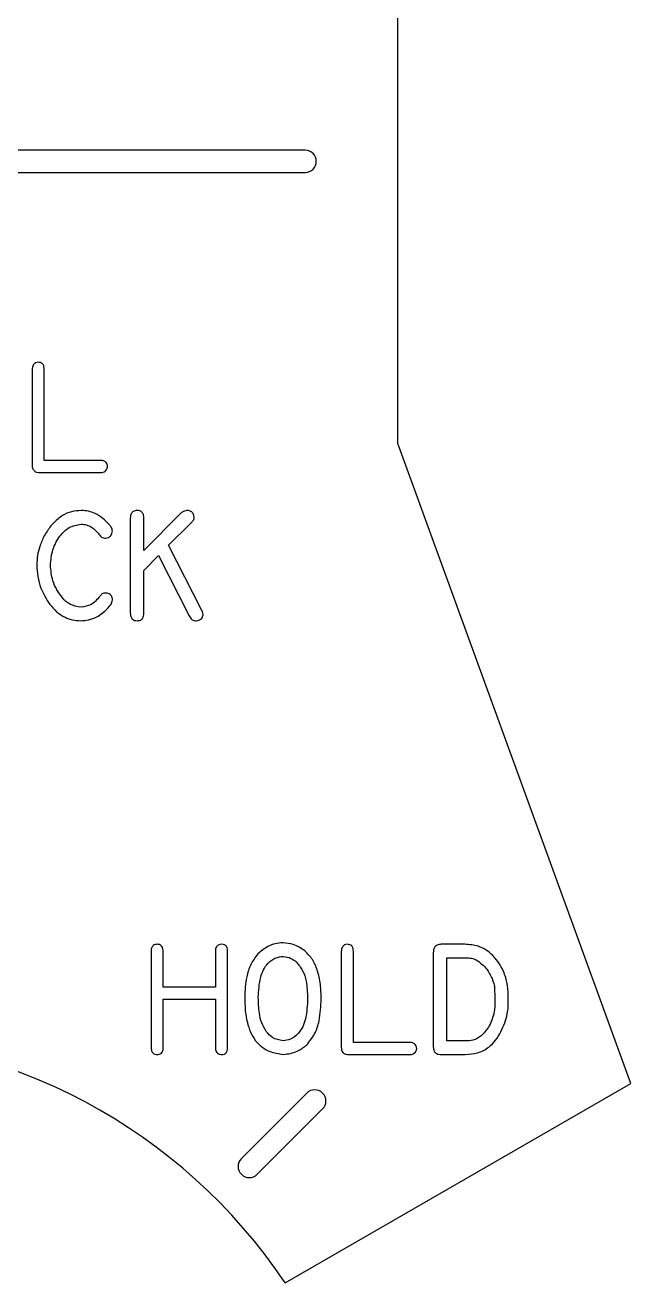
# Model space of a CAD drawing. Header units: inches. Extents: x 0.2 to 2.39, y 7.96 to 11.55.
# Drawn here: x 1.577 to 2.394, y 7.963 to 9.66 of the extents above; entities that cross this region are included whole.
import ezdxf

# ---------------------------------------------------------------- set-up
doc = ezdxf.new("R2010")
doc.units = ezdxf.units.IN
doc.header["$MEASUREMENT"] = 0

msp = doc.modelspace()

# ---------------------------------------------------------------- linework, layer by layer
at = {"color": 7, "linetype": 'Continuous', "lineweight": 25}
for p, q in [((2.0793, 9.0958), (2.0793, 9.8571)), ((1.9543, 9.4914), (0.3293, 9.4914)), ((0.3293, 9.4614), (1.9543, 9.4614)), ((1.5861, 9.1953), (1.5861, 9.0676)), ((1.6024, 9.0729), (1.6024, 9.1953)), ((2.3936, 8.2324), (2.0793, 9.0958)), ((1.6771, 9.0729), (1.6024, 9.0729)), ((1.5964, 9.0566), (1.6755, 9.0566)), ((1.6525, 9.0053), (1.6525, 9.0053)), ((1.7868, 9.0016), (1.7369, 8.9512)), ((1.7369, 8.9512), (1.7369, 8.994)), ((1.7185, 8.9931), (1.7185, 8.867)), ((1.7702, 8.9584), (1.7995, 8.9879)), ((1.7995, 8.9879), (1.8004, 8.9888)), ((1.7369, 8.9244), (1.7566, 8.9444)), ((1.7566, 8.9444), (1.7977, 8.8634)), ((1.8147, 8.8715), (1.7702, 8.9584)), ((1.7369, 8.8668), (1.7369, 8.9244)), ((1.9245, 8.4221), (1.9245, 8.4221)), ((2.1698, 8.4201), (2.1392, 8.4201)), ((1.7466, 8.4093), (1.7466, 8.2816)), ((1.7629, 8.3621), (1.7629, 8.4097)), ((1.8335, 8.4107), (1.8335, 8.4102)), ((1.8335, 8.4102), (1.8335, 8.3621)), ((1.8497, 8.2823), (1.8497, 8.4097)), ((2.0031, 8.4101), (2.0031, 8.2824)), ((2.0194, 8.2876), (2.0194, 8.4101)), ((2.1272, 8.4085), (2.1272, 8.2849)), ((2.1456, 8.4017), (2.1705, 8.4017)), ((2.1456, 8.2897), (2.1456, 8.4017)), ((1.8335, 8.3621), (1.7629, 8.3621)), ((1.7629, 8.2816), (1.7629, 8.3458)), ((1.7629, 8.3458), (1.8335, 8.3458)), ((1.8335, 8.3458), (1.8335, 8.2825)), ((2.094, 8.2876), (2.0194, 8.2876)), ((2.1703, 8.2897), (2.1456, 8.2897)), ((2.0133, 8.2714), (2.0925, 8.2714)), ((2.1387, 8.2714), (2.1703, 8.2714)), ((1.9274, 7.9633), (2.3936, 8.2324)), ((1.9567, 8.2193), (1.8683, 8.1309)), ((1.8895, 8.1097), (1.9779, 8.1981))]:
    msp.add_line(p, q, dxfattribs=at)
for centre, radius, start, end in [((1.9543, 9.4764), 0.015, 270, 90), ((1.3043, 7.5458), 0.75, 33.8226, 90), ((1.9673, 8.2087), 0.015, 315, 135), ((1.8789, 8.1203), 0.015, 135, 315)]:
    msp.add_arc(centre, radius, start, end, dxfattribs=at)
for points, knots in [([(1.5943, 9.2053), (1.5929, 9.2051), (1.5902, 9.2048), (1.5866, 9.201), (1.5863, 9.1975), (1.5861, 9.1953)], [0, 0, 0, 0, 0.279947, 0.55952, 1, 1, 1, 1]), ([(1.6024, 9.1953), (1.6024, 9.1967), (1.6022, 9.1994), (1.6006, 9.203), (1.5976, 9.2051), (1.5954, 9.2052), (1.5943, 9.2053)], [0, 0, 0, 0, 0.280993, 0.560328, 0.779106, 1, 1, 1, 1]), ([(1.5861, 9.0676), (1.5861, 9.0659), (1.5861, 9.0627), (1.5886, 9.0585), (1.5925, 9.0567), (1.5951, 9.0566), (1.5964, 9.0566)], [0, 0, 0, 0, 0.280537, 0.558738, 0.779076, 1, 1, 1, 1]), ([(1.6822, 9.0724), (1.6813, 9.0726), (1.6796, 9.0729), (1.6778, 9.0729), (1.6771, 9.0729)], [0, 0, 0, 0, 0.559167, 1, 1, 1, 1]), ([(1.682, 9.057), (1.6829, 9.0574), (1.6847, 9.0582), (1.6871, 9.0608), (1.6875, 9.0633), (1.6878, 9.0648)], [0, 0, 0, 0, 0.280526, 0.561588, 1, 1, 1, 1]), ([(1.6878, 9.0648), (1.6877, 9.0658), (1.6874, 9.0676), (1.6857, 9.0707), (1.6835, 9.0718), (1.6822, 9.0724)], [0, 0, 0, 0, 0.280768, 0.562522, 1, 1, 1, 1]), ([(1.6755, 9.0566), (1.6767, 9.0565), (1.6789, 9.0564), (1.681, 9.0568), (1.682, 9.057)], [0, 0, 0, 0, 0.5615, 1, 1, 1, 1]), ([(1.6525, 9.0053), (1.648, 9.0049), (1.6391, 9.0043), (1.624, 8.998), (1.616, 8.9896), (1.6112, 8.9844)], [0, 0, 0, 0, 0.280427, 0.560548, 1, 1, 1, 1]), ([(1.6903, 8.986), (1.6875, 8.989), (1.6819, 8.995), (1.6721, 9.0011), (1.6622, 9.0047), (1.6557, 9.0051), (1.6525, 9.0053)], [0, 0, 0, 0, 0.280217, 0.560046, 0.780069, 1, 1, 1, 1]), ([(1.7195, 9.001), (1.7191, 8.9995), (1.7184, 8.9969), (1.7185, 8.9943), (1.7185, 8.9931)], [0, 0, 0, 0, 0.558552, 1, 1, 1, 1]), ([(1.7276, 9.0053), (1.7258, 9.0051), (1.7224, 9.0047), (1.7204, 9.0021), (1.7195, 9.001)], [0, 0, 0, 0, 0.559654, 1, 1, 1, 1]), ([(1.7369, 8.994), (1.7368, 8.9955), (1.7367, 8.9986), (1.7349, 9.0028), (1.7314, 9.0051), (1.7289, 9.0052), (1.7276, 9.0053)], [0, 0, 0, 0, 0.281207, 0.560261, 0.779769, 1, 1, 1, 1]), ([(1.7955, 9.0053), (1.7936, 9.0051), (1.7903, 9.0047), (1.7879, 9.0025), (1.7868, 9.0016)], [0, 0, 0, 0, 0.557301, 1, 1, 1, 1]), ([(1.8046, 8.9962), (1.8045, 8.9976), (1.8042, 9.0003), (1.8017, 9.0033), (1.7986, 9.005), (1.7965, 9.0052), (1.7955, 9.0053)], [0, 0, 0, 0, 0.280308, 0.559383, 0.77979, 1, 1, 1, 1]), ([(1.8019, 8.9901), (1.8028, 8.9911), (1.8044, 8.9929), (1.8046, 8.9952), (1.8046, 8.9962)], [0, 0, 0, 0, 0.560687, 1, 1, 1, 1]), ([(1.6112, 8.9844), (1.6081, 8.9801), (1.602, 8.9715), (1.5964, 8.9578), (1.5929, 8.9446), (1.5925, 8.9363), (1.5923, 8.9321)], [0, 0, 0, 0, 0.279916, 0.55987, 0.779914, 1, 1, 1, 1]), ([(1.6107, 8.9312), (1.6114, 8.9383), (1.6127, 8.9525), (1.6222, 8.9702), (1.6354, 8.9837), (1.6465, 8.9858), (1.6521, 8.9869)], [0, 0, 0, 0, 0.280646, 0.560852, 0.780915, 1, 1, 1, 1]), ([(1.6521, 8.9869), (1.6546, 8.9867), (1.6596, 8.9863), (1.6679, 8.9824), (1.6724, 8.9776), (1.6751, 8.9747)], [0, 0, 0, 0, 0.280015, 0.560198, 1, 1, 1, 1]), ([(1.6851, 8.968), (1.6865, 8.9682), (1.6892, 8.9686), (1.6923, 8.9712), (1.694, 8.9744), (1.6942, 8.9765), (1.6943, 8.9776)], [0, 0, 0, 0, 0.279859, 0.559397, 0.779607, 1, 1, 1, 1]), ([(1.6943, 8.9776), (1.6943, 8.9785), (1.6941, 8.9803), (1.6927, 8.9832), (1.6912, 8.9849), (1.6903, 8.986)], [0, 0, 0, 0, 0.279864, 0.5599052, 1, 1, 1, 1]), ([(1.8004, 8.9888), (1.8007, 8.989), (1.8012, 8.9894), (1.8017, 8.9899), (1.8019, 8.9901)], [0, 0, 0, 0, 0.5586105, 1, 1, 1, 1]), ([(1.6751, 8.9747), (1.6765, 8.9728), (1.6785, 8.9701), (1.6823, 8.9681), (1.6842, 8.9681), (1.6851, 8.968)], [0, 0, 0, 0, 0.559375, 0.779483, 1, 1, 1, 1]), ([(1.5923, 8.9321), (1.5926, 8.9268), (1.5932, 8.9161), (1.5981, 8.8975), (1.6054, 8.8859), (1.6098, 8.8787)], [0, 0, 0, 0, 0.280349, 0.560653, 1, 1, 1, 1]), ([(1.627, 8.8873), (1.6244, 8.8909), (1.619, 8.898), (1.6126, 8.9128), (1.6114, 8.9242), (1.6107, 8.9312)], [0, 0, 0, 0, 0.280221, 0.560546, 1, 1, 1, 1]), ([(1.6856, 8.894), (1.6846, 8.894), (1.6828, 8.8939), (1.6797, 8.8926), (1.6782, 8.8907), (1.6773, 8.8895)], [0, 0, 0, 0, 0.280744, 0.560641, 1, 1, 1, 1]), ([(1.6945, 8.8846), (1.6944, 8.886), (1.6941, 8.8887), (1.6919, 8.8919), (1.6888, 8.8937), (1.6866, 8.8939), (1.6856, 8.894)], [0, 0, 0, 0, 0.280071, 0.559309, 0.779443, 1, 1, 1, 1]), ([(1.6098, 8.8787), (1.6128, 8.8753), (1.6187, 8.8683), (1.6295, 8.8612), (1.6406, 8.8572), (1.6478, 8.8568), (1.6514, 8.8566)], [0, 0, 0, 0, 0.280198, 0.559881, 0.779978, 1, 1, 1, 1]), ([(1.6525, 8.8749), (1.647, 8.8757), (1.637, 8.877), (1.6301, 8.8841), (1.627, 8.8873)], [0, 0, 0, 0, 0.5581846, 1, 1, 1, 1]), ([(1.6773, 8.8895), (1.6736, 8.8851), (1.667, 8.8772), (1.6569, 8.8756), (1.6525, 8.8749)], [0, 0, 0, 0, 0.561396, 1, 1, 1, 1]), ([(1.6874, 8.8727), (1.6893, 8.8746), (1.6927, 8.878), (1.694, 8.8826), (1.6945, 8.8846)], [0, 0, 0, 0, 0.563065, 1, 1, 1, 1]), ([(1.6514, 8.8566), (1.6552, 8.8568), (1.6628, 8.8574), (1.6757, 8.8621), (1.6829, 8.8687), (1.6874, 8.8727)], [0, 0, 0, 0, 0.280286, 0.560726, 1, 1, 1, 1]), ([(1.7185, 8.867), (1.7186, 8.8655), (1.7188, 8.8625), (1.7209, 8.8587), (1.7243, 8.8568), (1.7267, 8.8566), (1.7279, 8.8566)], [0, 0, 0, 0, 0.280959, 0.559495, 0.779324, 1, 1, 1, 1]), ([(1.7279, 8.8566), (1.7293, 8.8567), (1.7323, 8.8569), (1.7364, 8.8606), (1.7367, 8.8644), (1.7369, 8.8668)], [0, 0, 0, 0, 0.280712, 0.55995, 1, 1, 1, 1]), ([(1.7977, 8.8634), (1.7989, 8.8614), (1.8007, 8.8585), (1.8046, 8.8567), (1.8064, 8.8566), (1.8073, 8.8566)], [0, 0, 0, 0, 0.557971, 0.778738, 1, 1, 1, 1]), ([(1.8073, 8.8566), (1.8086, 8.8567), (1.8112, 8.857), (1.8143, 8.859), (1.8163, 8.8617), (1.8166, 8.8637), (1.8167, 8.8647)], [0, 0, 0, 0, 0.280275, 0.559922, 0.780224, 1, 1, 1, 1]), ([(1.8167, 8.8647), (1.8166, 8.8661), (1.8164, 8.8685), (1.8152, 8.8706), (1.8147, 8.8715)], [0, 0, 0, 0, 0.558744, 1, 1, 1, 1]), ([(1.7546, 8.4201), (1.7537, 8.42), (1.7519, 8.4198), (1.7488, 8.4183), (1.7477, 8.4161), (1.747, 8.4148)], [0, 0, 0, 0, 0.281465, 0.562733, 1, 1, 1, 1]), ([(1.7629, 8.4097), (1.7628, 8.4111), (1.7626, 8.4139), (1.7611, 8.4177), (1.7579, 8.4199), (1.7557, 8.42), (1.7546, 8.4201)], [0, 0, 0, 0, 0.281093, 0.560971, 0.779957, 1, 1, 1, 1]), ([(1.8417, 8.4201), (1.8404, 8.4199), (1.8377, 8.4196), (1.8347, 8.4171), (1.8333, 8.4138), (1.8334, 8.4117), (1.8335, 8.4107)], [0, 0, 0, 0, 0.280225, 0.559238, 0.779468, 1, 1, 1, 1]), ([(1.8497, 8.4097), (1.8497, 8.411), (1.8497, 8.4135), (1.8487, 8.4166), (1.8471, 8.4185), (1.8449, 8.4199), (1.843, 8.42), (1.8417, 8.4201)], [0, 0, 0, 0, 0.250614, 0.500639, 0.625774, 0.751131, 1, 1, 1, 1]), ([(1.9245, 8.4221), (1.9209, 8.4218), (1.9139, 8.4212), (1.9019, 8.4166), (1.8948, 8.4108), (1.8905, 8.4072)], [0, 0, 0, 0, 0.280099, 0.560466, 1, 1, 1, 1]), ([(1.954, 8.4111), (1.949, 8.4145), (1.94, 8.4206), (1.9292, 8.4217), (1.9245, 8.4221)], [0, 0, 0, 0, 0.559872, 1, 1, 1, 1]), ([(2.0113, 8.4201), (2.0099, 8.4199), (2.0071, 8.4196), (2.0036, 8.4158), (2.0033, 8.4123), (2.0031, 8.4101)], [0, 0, 0, 0, 0.280468, 0.559238, 1, 1, 1, 1]), ([(2.0194, 8.4101), (2.0193, 8.4114), (2.0192, 8.4142), (2.0176, 8.4178), (2.0145, 8.4198), (2.0124, 8.42), (2.0113, 8.4201)], [0, 0, 0, 0, 0.281103, 0.560258, 0.779657, 1, 1, 1, 1]), ([(2.1392, 8.4201), (2.1374, 8.42), (2.1337, 8.4199), (2.1291, 8.4172), (2.1272, 8.4128), (2.1272, 8.4099), (2.1272, 8.4085)], [0, 0, 0, 0, 0.280959, 0.558945, 0.779085, 1, 1, 1, 1]), ([(2.2073, 8.405), (2.2044, 8.4076), (2.1986, 8.4128), (2.1859, 8.4188), (2.1759, 8.4196), (2.1698, 8.4201)], [0, 0, 0, 0, 0.280294, 0.5607, 1, 1, 1, 1]), ([(1.747, 8.4148), (1.7468, 8.4138), (1.7465, 8.412), (1.7465, 8.4101), (1.7466, 8.4093)], [0, 0, 0, 0, 0.559436, 1, 1, 1, 1]), ([(1.8905, 8.4072), (1.887, 8.4025), (1.8801, 8.3931), (1.874, 8.3728), (1.8732, 8.3579), (1.8728, 8.3487)], [0, 0, 0, 0, 0.279693, 0.559888, 1, 1, 1, 1]), ([(1.9043, 8.3947), (1.9077, 8.3974), (1.9136, 8.4022), (1.9211, 8.4033), (1.9245, 8.4038)], [0, 0, 0, 0, 0.559568, 1, 1, 1, 1]), ([(1.9245, 8.4038), (1.9282, 8.4032), (1.9348, 8.4021), (1.9401, 8.398), (1.9424, 8.3962)], [0, 0, 0, 0, 0.558881, 1, 1, 1, 1]), ([(1.9759, 8.3462), (1.9758, 8.3528), (1.9754, 8.366), (1.9717, 8.3841), (1.9649, 8.3999), (1.9576, 8.4074), (1.954, 8.4111)], [0, 0, 0, 0, 0.280394, 0.560523, 0.780514, 1, 1, 1, 1]), ([(2.1705, 8.4017), (2.1733, 8.4018), (2.1784, 8.4018), (2.183, 8.3999), (2.1851, 8.399)], [0, 0, 0, 0, 0.560176, 1, 1, 1, 1]), ([(2.2283, 8.3465), (2.2281, 8.3525), (2.2278, 8.3644), (2.2236, 8.3806), (2.2166, 8.3944), (2.2104, 8.4015), (2.2073, 8.405)], [0, 0, 0, 0, 0.2801304, 0.5600058, 0.7799982, 1, 1, 1, 1]), ([(1.8911, 8.3482), (1.8916, 8.3574), (1.8923, 8.3703), (1.8977, 8.386), (1.9021, 8.3918), (1.9043, 8.3947)], [0, 0, 0, 0, 0.5598411, 0.7801643, 1, 1, 1, 1]), ([(1.9424, 8.3962), (1.9455, 8.3924), (1.9518, 8.3848), (1.9568, 8.3676), (1.9573, 8.355), (1.9576, 8.3473)], [0, 0, 0, 0, 0.279294, 0.55952, 1, 1, 1, 1]), ([(2.1851, 8.399), (2.1902, 8.3953), (2.1995, 8.3885), (2.2043, 8.3782), (2.2064, 8.3737)], [0, 0, 0, 0, 0.55834, 1, 1, 1, 1]), ([(2.2064, 8.3737), (2.2075, 8.3709), (2.2096, 8.3653), (2.21, 8.3546), (2.21, 8.3469), (2.21, 8.3423)], [0, 0, 0, 0, 0.2798561, 0.5597368, 1, 1, 1, 1]), ([(1.8728, 8.3487), (1.8729, 8.343), (1.8732, 8.3315), (1.8757, 8.3157), (1.8801, 8.3015), (1.8849, 8.2938), (1.8872, 8.29)], [0, 0, 0, 0, 0.280094, 0.560133, 0.780114, 1, 1, 1, 1]), ([(1.9019, 8.3023), (1.8996, 8.3062), (1.8951, 8.3139), (1.8917, 8.3297), (1.8914, 8.3412), (1.8911, 8.3482)], [0, 0, 0, 0, 0.279602, 0.559733, 1, 1, 1, 1]), ([(1.9576, 8.3473), (1.9572, 8.3379), (1.9567, 8.3248), (1.9515, 8.3086), (1.9472, 8.3026), (1.9451, 8.2996)], [0, 0, 0, 0, 0.559827, 0.7800415, 1, 1, 1, 1]), ([(1.9563, 8.2841), (1.9602, 8.289), (1.9681, 8.2987), (1.9748, 8.3204), (1.9755, 8.3364), (1.9759, 8.3462)], [0, 0, 0, 0, 0.279598, 0.559718, 1, 1, 1, 1]), ([(2.21, 8.3423), (2.2101, 8.3392), (2.2103, 8.3336), (2.2091, 8.3282), (2.2087, 8.3259)], [0, 0, 0, 0, 0.560622, 1, 1, 1, 1]), ([(2.2184, 8.3021), (2.2219, 8.31), (2.2282, 8.3242), (2.2283, 8.3397), (2.2283, 8.3465)], [0, 0, 0, 0, 0.55912, 1, 1, 1, 1]), ([(2.2087, 8.3259), (2.2067, 8.3197), (2.2033, 8.3086), (2.1953, 8.3003), (2.1918, 8.2967)], [0, 0, 0, 0, 0.560006, 1, 1, 1, 1]), ([(1.9245, 8.2897), (1.9195, 8.2907), (1.9105, 8.2925), (1.9045, 8.2993), (1.9019, 8.3023)], [0, 0, 0, 0, 0.558391, 1, 1, 1, 1]), ([(1.9451, 8.2996), (1.9417, 8.2966), (1.9357, 8.2914), (1.9279, 8.2902), (1.9245, 8.2897)], [0, 0, 0, 0, 0.5600826, 1, 1, 1, 1]), ([(2.1703, 8.2714), (2.1759, 8.2717), (2.1872, 8.2725), (2.2015, 8.2801), (2.2117, 8.2906), (2.2162, 8.2982), (2.2184, 8.3021)], [0, 0, 0, 0, 0.279837, 0.559299, 0.77955, 1, 1, 1, 1]), ([(1.7466, 8.2816), (1.7466, 8.2801), (1.7467, 8.2773), (1.7482, 8.2735), (1.7515, 8.2714), (1.7537, 8.2714), (1.7548, 8.2714)], [0, 0, 0, 0, 0.281127, 0.560328, 0.779026, 1, 1, 1, 1]), ([(1.7548, 8.2714), (1.7558, 8.2714), (1.7576, 8.2714), (1.7603, 8.2727), (1.7626, 8.2761), (1.7628, 8.2793), (1.7629, 8.2816)], [0, 0, 0, 0, 0.187183, 0.373821, 0.5604, 1, 1, 1, 1]), ([(1.8335, 8.2825), (1.8334, 8.2814), (1.8333, 8.2795), (1.8337, 8.2776), (1.8339, 8.2768)], [0, 0, 0, 0, 0.560585, 1, 1, 1, 1]), ([(1.8415, 8.2714), (1.8428, 8.2714), (1.8448, 8.2715), (1.8472, 8.2729), (1.8496, 8.2761), (1.8497, 8.2795), (1.8497, 8.2823)], [0, 0, 0, 0, 0.250489, 0.376106, 0.501718, 1, 1, 1, 1]), ([(1.8872, 8.29), (1.89, 8.2871), (1.8956, 8.2812), (1.9083, 8.2739), (1.9186, 8.2723), (1.9249, 8.2714)], [0, 0, 0, 0, 0.2804021, 0.5609361, 1, 1, 1, 1]), ([(1.9249, 8.2714), (1.9314, 8.2722), (1.943, 8.2738), (1.9522, 8.281), (1.9563, 8.2841)], [0, 0, 0, 0, 0.559226, 1, 1, 1, 1]), ([(2.0031, 8.2824), (2.0031, 8.2807), (2.003, 8.2774), (2.0055, 8.2732), (2.0095, 8.2715), (2.0121, 8.2714), (2.0133, 8.2714)], [0, 0, 0, 0, 0.280649, 0.558631, 0.779023, 1, 1, 1, 1]), ([(2.0992, 8.2872), (2.0982, 8.2874), (2.0965, 8.2877), (2.0948, 8.2877), (2.094, 8.2876)], [0, 0, 0, 0, 0.558374, 1, 1, 1, 1]), ([(2.1048, 8.2796), (2.1046, 8.2806), (2.1044, 8.2824), (2.1027, 8.2855), (2.1005, 8.2866), (2.0992, 8.2872)], [0, 0, 0, 0, 0.281173, 0.56287, 1, 1, 1, 1]), ([(2.1272, 8.2849), (2.1272, 8.2829), (2.127, 8.279), (2.1291, 8.2734), (2.1341, 8.2714), (2.1372, 8.2714), (2.1387, 8.2714)], [0, 0, 0, 0, 0.281529, 0.558639, 0.778312, 1, 1, 1, 1]), ([(2.1918, 8.2967), (2.1882, 8.2942), (2.1816, 8.2898), (2.1738, 8.2898), (2.1703, 8.2897)], [0, 0, 0, 0, 0.557701, 1, 1, 1, 1]), ([(1.8339, 8.2768), (1.8342, 8.2759), (1.8349, 8.2741), (1.8376, 8.2719), (1.84, 8.2715), (1.8415, 8.2714)], [0, 0, 0, 0, 0.280515, 0.561043, 1, 1, 1, 1]), ([(2.0925, 8.2714), (2.0937, 8.2713), (2.0959, 8.2712), (2.098, 8.2716), (2.0989, 8.2718)], [0, 0, 0, 0, 0.5615, 1, 1, 1, 1]), ([(2.0989, 8.2718), (2.0998, 8.2722), (2.1016, 8.273), (2.1041, 8.2756), (2.1045, 8.2781), (2.1048, 8.2796)], [0, 0, 0, 0, 0.281278, 0.561671, 1, 1, 1, 1])]:
    msp.add_open_spline(points, degree=3, knots=knots, dxfattribs=at)

doc.saveas('drawing.dxf')
